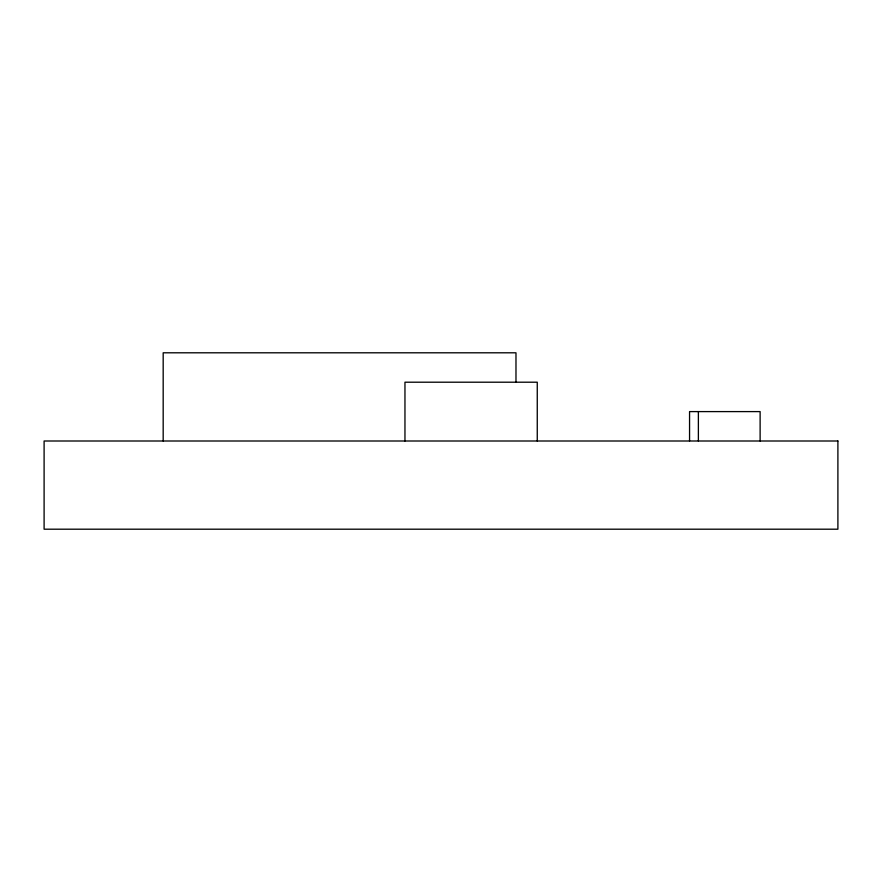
<?xml version="1.0" encoding="UTF-8"?>
<svg xmlns="http://www.w3.org/2000/svg" width="882" height="882" viewBox="0 0 882 882"><rect width="100%" height="100%" fill="white"/><g stroke="black" fill="none" stroke-linecap="round" stroke-linejoin="round"><path stroke-width="1.32" d="M760.119 441L760.119 411.596L689.559 411.596L689.559 441M698.379 411.596L698.379 441M537.259 441L537.259 382.204L404.959 382.204L404.959 441M515.981 381.741L515.981 352.8L163.181 352.8L163.181 441M837.9 441L44.1 441L44.1 529.2L837.9 529.2L837.9 441"/></g></svg>
